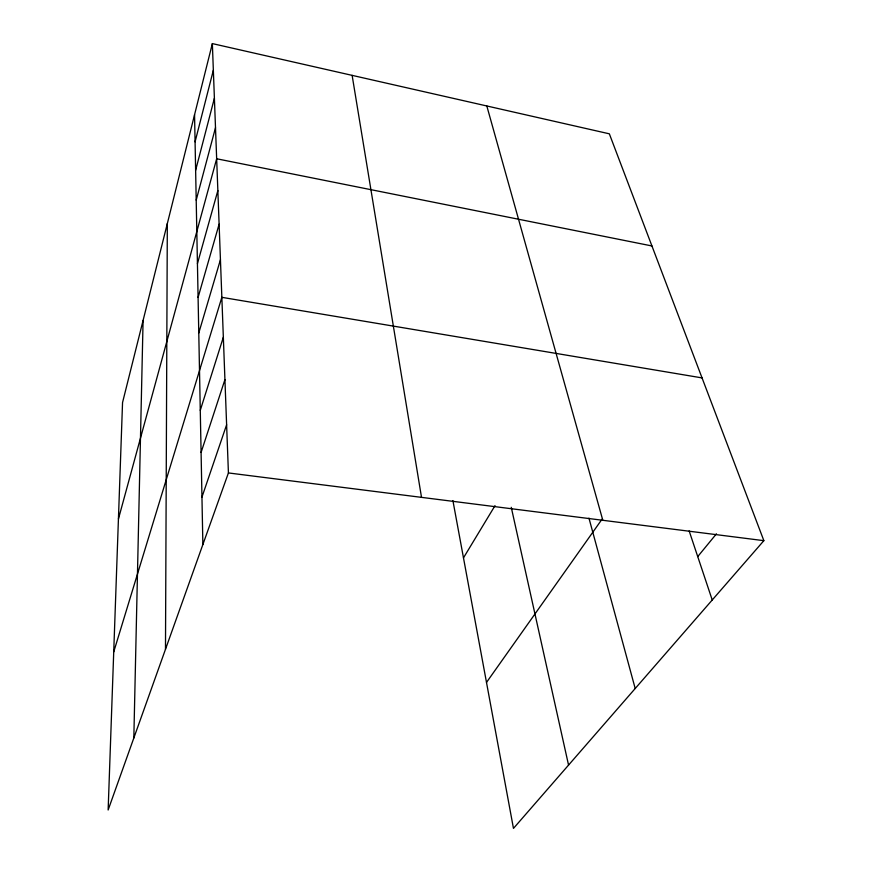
<?xml version="1.0" encoding="UTF-8"?>
<svg xmlns="http://www.w3.org/2000/svg" width="872" height="872" viewBox="0 0 872 872"><rect width="100%" height="100%" fill="white"/><g stroke="black" fill="none" stroke-linecap="round" stroke-linejoin="round"><path stroke-width="1.31" d="M165.484 649.291L167.326 223.537M133.83 737.995L143.084 320.449M212.354 43.6L122.549 402.537L108.139 809.99L228.42 472.94L212.354 43.6L609.343 133.819L763.861 540.662L513.466 828.4L452.895 500.572M195.077 141.831L213.346 70.218M195.633 170.269L214.392 98.22M196.211 200.135L215.504 127.694M118.429 518.993L216.659 158.769L651.929 245.959M197.432 263.627L217.858 190.597M198.086 297.407L219.112 224.191M198.783 333.006L220.442 259.714M113.731 651.896L221.848 297.33L702.047 377.903M200.277 410.341L223.341 337.224M201.094 452.437L224.932 379.625M201.955 497.084L226.622 424.773M463.479 557.862L495.024 505.651M486.5 682.427L602.018 519.222M697.731 556.598L716.457 533.806M228.42 472.94L763.861 540.662M689.142 530.885L712.228 600.001M486.816 105.97L602.824 520.29M588.96 518.121L635.197 688.509M511.254 507.308L568.555 765.104M352.125 75.363L421.514 497.356M194.554 114.723L202.871 544.542"/></g></svg>
